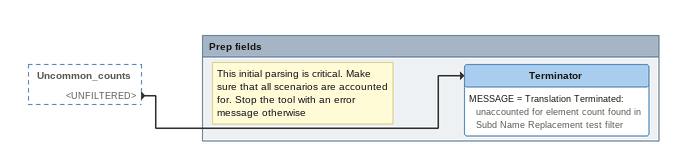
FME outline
Uncommon_counts [outside]
    <UNFILTERED> -> Terminator

Bookmark: Prep fields
Note: This initial parsing is critical. Make sure that all scenarios are accounted for. Stop the tool with an error message otherwise
Terminator
    MESSAGE = Translation Terminated: unaccounted for element count found in Subd Name Replacement test filter
